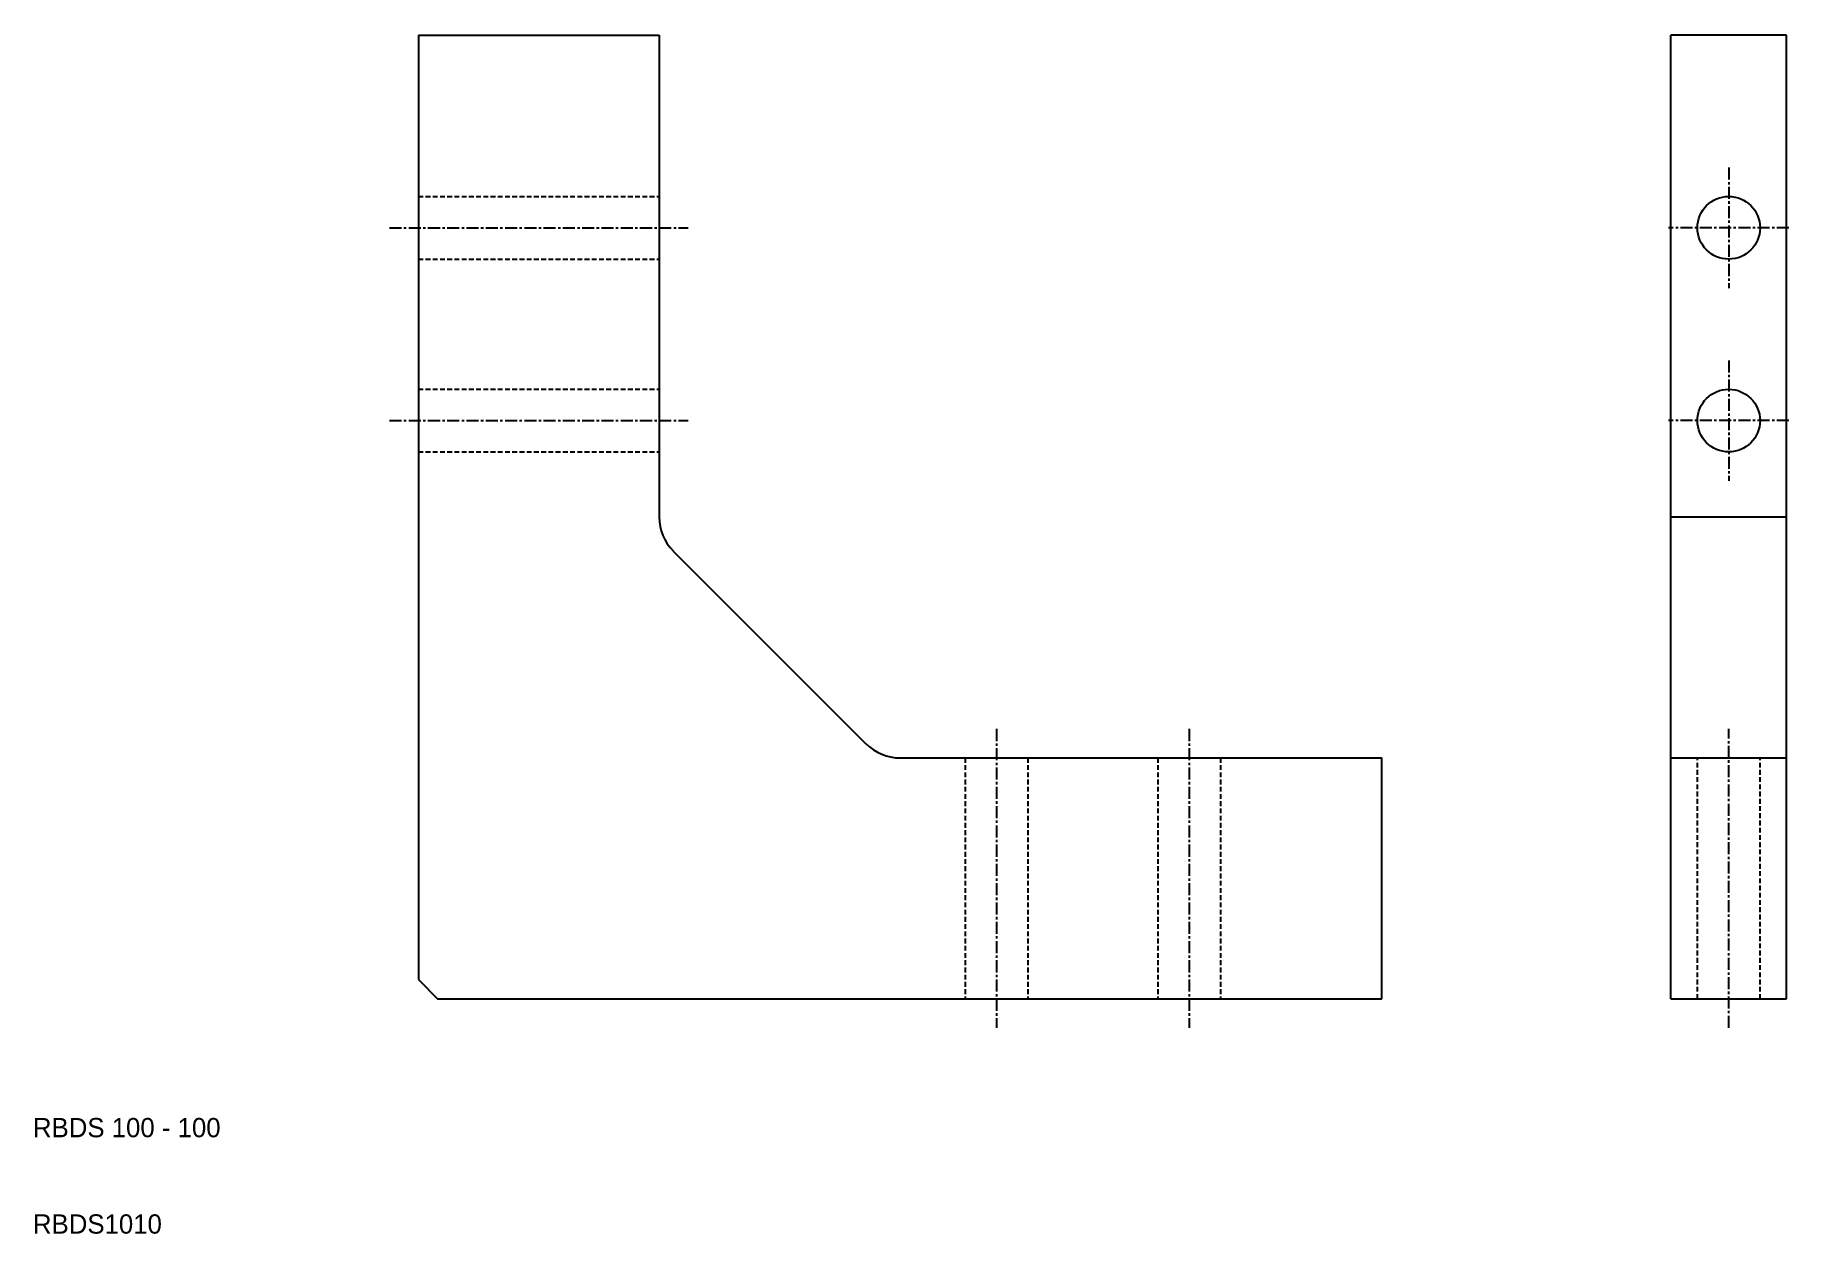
# Model space of a CAD drawing. Extents: x 11 to 193, y 12 to 136.
import ezdxf

# ---------------------------------------------------------------- set-up
doc = ezdxf.new("R2010")
doc.units = 0
doc.linetypes.add('CENTER', pattern=[2, 1.25, -0.25, 0.25, -0.25])
doc.linetypes.add('DASHED', pattern=[0.75, 0.5, -0.25])
doc.layers.get('0').update_dxf_attribs({"linetype": 'CONTINUOUS'})
doc.layers.add('CENTER', color=1, linetype='CENTER')

msp = doc.modelspace()

# ---------------------------------------------------------------- linework, layer by layer
at = {"color": 7, "linetype": 'CONTINUOUS'}
for p, q in [((51, 136.36), (51, 38.36)), ((51, 136.36), (76, 136.36)), ((76, 136.36), (76, 86.36)), ((181, 36.36), (181, 136.36)), ((193, 136.36), (181, 136.36)), ((193, 36.36), (193, 136.36)), ((181, 86.36), (193, 86.36)), ((77.46, 82.82), (97.46, 62.82)), ((101, 61.36), (151, 61.36)), ((151, 36.36), (151, 61.36)), ((181, 61.36), (193, 61.36)), ((51, 38.36), (53, 36.36)), ((53, 36.36), (151, 36.36)), ((181, 36.36), (193, 36.36))]:
    msp.add_line(p, q, dxfattribs=at)
at = {"color": 3, "linetype": 'DASHED'}
for p, q in [((51, 119.61), (76, 119.61)), ((51, 113.11), (76, 113.11)), ((51, 99.61), (76, 99.61)), ((51, 93.11), (76, 93.11)), ((107.75, 61.36), (107.75, 36.36)), ((114.25, 61.36), (114.25, 36.36)), ((127.75, 61.36), (127.75, 36.36)), ((134.25, 61.36), (134.25, 36.36)), ((183.75, 36.36), (183.75, 61.36)), ((190.25, 36.36), (190.25, 61.36))]:
    msp.add_line(p, q, dxfattribs=at)
at = {"color": 7, "linetype": 'CONTINUOUS'}
for centre in [(187, 116.36), (187, 96.36)]:
    msp.add_circle(centre, 3.25, dxfattribs=at)
for centre, start, end in [((81, 86.36), 180, 225), ((101, 66.36), 225, 270)]:
    msp.add_arc(centre, 5, start, end, dxfattribs=at)
at = {"layer": 'CENTER', "color": 1, "linetype": 'CENTER'}
for p, q in [((187, 122.61), (187, 110.11)), ((48, 116.36), (79, 116.36)), ((193.25, 116.36), (180.75, 116.36)), ((187, 102.61), (187, 90.11)), ((48, 96.36), (79, 96.36)), ((193.25, 96.36), (180.75, 96.36)), ((111, 64.36), (111, 33.36)), ((131, 64.36), (131, 33.36)), ((187, 33.36), (187, 64.36))]:
    msp.add_line(p, q, dxfattribs=at)

# ---------------------------------------------------------------- texts
at = {"color": 7, "linetype": 'CONTINUOUS'}
for s, p in [('RBDS 100 - 100', (11, 22)), ('RBDS1010', (11, 12))]:
    msp.add_text(s, height=2, dxfattribs=at).set_placement(p)

doc.saveas('drawing.dxf')
